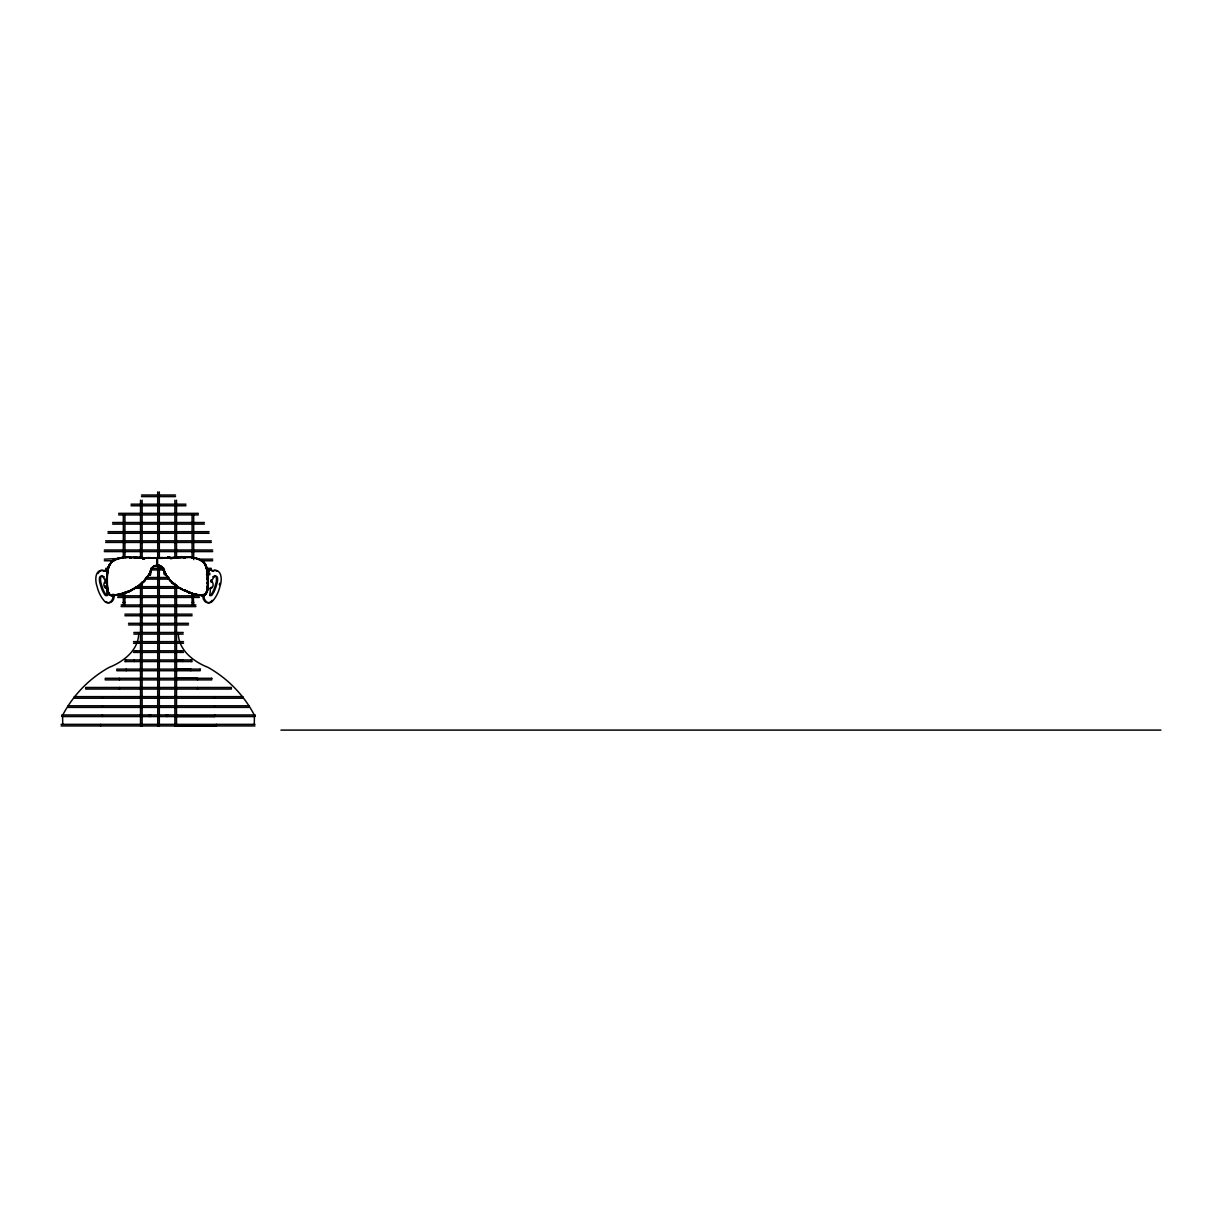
<?xml version="1.0" encoding="UTF-8"?>
<svg xmlns="http://www.w3.org/2000/svg" width="1222" height="1222" viewBox="0 0 1222 1222"><rect width="100%" height="100%" fill="white"/><g stroke="black" fill="none" stroke-linecap="round" stroke-linejoin="round"><path stroke-width="1.5" d="M68.295 707.385L68.188 705.797L248.86 705.797L248.83 707.385L68.188 707.385M102.358 707.385L102.358 705.797M161.671 567.298L161.961 567.573A5.331 5.331 0 0 1 162.908 568.841L163.213 569.559A30.947 30.779 77.9 0 0 164.145 571.82C164.924 575.058 164.038 569.391 163.794 572.095A6.858 2.673 81.6 0 0 164.374 574.814M207.526 580.771A60.963 44.038 90 0 1 207.48 583.413A61.131 44.16 90 0 0 207.587 580.771L207.587 580.74A60.52 43.702 90 0 0 207.541 578.128L207.541 578.021A59.45 42.938 90 0 0 207.419 575.501L207.511 575.302A62.093 44.939 -90 0 0 207.526 573.973L207.297 571.652A18.956 13.885 -89.8 0 0 207.205 570.185A18.361 13.259 90 0 0 206.594 567.848M208.122 580.74L208.122 580.771A61.329 44.282 90 0 1 208.137 583.429A61.161 44.175 90 0 0 208.122 580.771L208.183 580.74A60.718 43.839 90 0 0 208.137 578.128L208.137 578.006A59.466 42.953 90 0 0 207.954 575.486L208.015 575.302A58.595 42.312 90 0 0 207.816 572.828L207.801 572.599A19.033 13.748 90 0 0 207.45 570.17A18.299 13.213 90 0 0 206.885 567.879M106.024 570.445L107.536 571.422L107.826 570.185A18.223 13.152 -90 0 1 108.437 567.909M208.947 570.613L208.916 570.384M105.902 571.01L107.505 571.422L107.582 570.185A19.491 14.068 -90 0 0 107.062 572.858A58.305 42.098 -90 0 0 106.971 575.318M106.192 570.384L106.192 571.239M113.951 560.47L112.989 560.547L116.411 558.897M208.855 571.285L207.282 571.422L206.992 570.185A18.254 13.198 -90 0 0 206.503 567.955L206.381 567.512A17.322 12.51 90 0 0 205.815 565.694L205.418 564.854A14.817 11.93 -81.4 0 0 204.716 563.678L204.609 563.098M106.833 578.143L106.971 578.006A59.71 43.121 -90 0 1 107.093 575.47L107.093 575.287A58.656 42.358 -90 0 1 107.292 572.828A19.72 14.252 -90 0 1 107.658 570.155A18.361 13.259 -90 0 1 108.223 567.848M111.614 595.588A4.72 3.635 -80.7 0 1 110.484 595.42A4.888 3.742 -82.7 0 1 109.262 594.32L108.895 593.8A7.393 5.331 -90 0 1 108.453 593.098A8.676 6.263 -90 0 1 107.872 591.585L107.383 588.729A59.741 43.152 -90 0 1 107.185 586.132L107.062 583.444A61.619 44.603 -90 0 1 107.047 582.1L107.017 580.74A60.275 43.534 -90 0 1 107.047 578.143L107.185 578.021A59.557 43.014 -90 0 1 107.292 575.486M107.169 572.874A19.369 13.992 -90 0 1 107.521 570.262A18.009 13.014 -90 0 1 108.086 567.986L108.361 567.405A17.322 12.51 -90 0 1 109.002 565.694L109.629 564.656A15.092 12.144 81.4 0 1 110.286 563.434L112.088 561.738A13.656 11.472 71.7 0 1 113.31 560.745L119.771 558.149M207.343 591.234A9.532 6.889 90 0 0 207.801 588.882A60.184 43.457 90 0 0 208.015 586.178L207.847 586.071A60.703 43.839 90 0 0 207.969 583.444A61.39 44.328 90 0 0 207.893 580.786A61.146 44.16 90 0 1 207.801 583.429L207.633 586.163A59.741 43.152 90 0 1 207.435 588.698L206.289 592.899M205.724 594.06A7.744 5.591 90 0 0 206.197 593.327L206.518 592.838A8.417 6.079 90 0 0 207.19 591.479L207.205 591.127A9.226 6.66 90 0 0 207.633 588.836A60.245 43.503 90 0 0 207.725 586.178L207.633 586.056A60.917 43.992 90 0 0 207.801 580.771M207.205 588.729A59.985 43.32 90 0 0 207.419 586.163A59.802 43.198 90 0 1 207.144 588.698L207.297 588.867A9.073 6.553 90 0 1 206.992 591.066L206.961 591.585A8.417 6.079 90 0 1 206.335 592.914M207.022 591.173A9.333 6.736 90 0 0 207.465 588.851L207.648 588.714A60 43.335 90 0 0 207.939 586.163M207.74 588.729L207.801 588.882A9.348 6.752 90 0 1 207.297 591.173M138.728 634.081C138.01 650.684 123.208 661.835 108.987 667.456A116.686 116.686 0 0 0 62.75 715.038M207.435 588.729L207.358 586.056A60.52 43.702 90 0 0 207.541 583.291M107.521 571.652L107.383 572.858A58.152 41.991 -90 0 0 107.185 575.333A58.412 42.174 -90 0 1 107.337 572.858L107.353 572.614A18.849 13.61 -90 0 1 107.704 570.231A18.116 13.091 -90 0 1 108.254 567.955L109.094 565.664M121.65 558.026L116.564 559.325M196.849 558.805L194.909 558.072L196.803 558.591M206.732 567.986L205.189 564.656A14.863 11.96 -81.4 0 0 204.532 563.602L204.7 563.373A15.092 12.22 -80.4 0 1 205.265 564.472L205.983 565.893A16.94 12.235 90 0 1 206.61 567.558M203.631 562.517L203.967 562.273A10.937 9.104 -74.6 0 0 203.387 561.646L199.843 559.661L201.951 560.761M108.773 565.572L108.712 565.725A17.261 12.464 -90 0 0 108.071 567.436L107.933 567.879A18.299 13.213 -90 0 0 107.368 570.17L107.231 570.17M107.2 575.318A62.093 44.939 90 0 1 107.292 573.973L107.383 572.858A19.216 13.885 -90 0 1 107.735 570.292A17.872 12.907 -90 0 1 108.284 568.047L108.575 567.466A17.047 12.312 -90 0 1 109.277 565.832A17.169 12.403 -90 0 0 108.575 567.466L108.575 568.031A17.933 12.953 -90 0 0 108.025 570.277A19.277 13.931 -90 0 0 107.658 572.889A58.213 42.037 -90 0 0 107.475 575.333M206.762 591.158A9.333 6.736 90 0 0 207.19 588.851A9.134 6.599 90 0 1 206.701 591.097L206.655 591.463A8.401 6.064 90 0 1 206.06 592.899L205.922 593.159M200.714 560.088L199.843 559.661M203.799 563.052L203.417 562.594A10.54 8.783 -74.6 0 0 202.852 561.998A13.503 11.38 -69.5 0 0 201.523 560.867L199.828 559.951L200.607 559.691M207.312 572.843A58.503 42.251 90 0 1 207.511 575.302A58.152 41.991 90 0 0 207.45 572.889L207.297 572.599A18.941 13.686 90 0 0 206.946 570.2L206.793 570.277A17.933 12.953 90 0 0 206.243 568.016L206.106 567.588A16.848 12.159 90 0 0 205.495 565.939L205.143 565.022M157.409 565.206A7.088 7.088 0 0 0 155.133 565.526L154.278 565.862A6.645 6.629 -20.1 0 0 153.101 566.55L152.399 567.176A5.896 5.896 0 0 0 151.375 568.551L151.131 569.376A30.458 30.336 -79.5 0 1 150.153 571.591L149.985 572.186M152.628 567.375A5.621 5.621 0 0 0 151.65 568.688L151.238 569.421A30.703 30.565 -78.7 0 1 150.413 571.697L149.894 572.812A28.809 28.625 -76.8 0 1 149.023 574.447M151.452 569.055L151.299 569.437A30.565 30.458 -79.5 0 1 150.321 571.652M109.262 565.633L109.033 565.969A16.772 12.113 -90 0 0 108.422 567.619M151.727 568.734L151.421 569.498A30.733 30.626 -79.5 0 1 150.52 571.743L150.077 572.247A31.451 31.192 -75.4 0 1 148.962 574.401M108.132 567.512A17.062 12.327 -90 0 1 108.758 565.832L109.109 564.9M108.911 565.74L109.4 564.854A14.817 11.93 81.4 0 1 110.102 563.678M109.598 564.946L109.323 565.939A16.848 12.159 -90 0 0 108.712 567.588M109.415 565.16L109.781 564.595A14.908 12.006 81.4 0 1 110.469 563.541L110.759 563.25M109.72 565.129L109.888 564.778A14.786 11.899 81.4 0 1 110.545 563.617L111.187 562.441M146.258 579.091L149.115 574.477A31.604 31.344 -75.4 0 0 150.199 572.278L150.596 571.789A30.84 30.718 -79.5 0 0 151.513 569.544M206.136 593.159L206.319 592.746A8.142 5.881 90 0 0 206.9 591.372A9.593 6.935 90 0 0 207.511 588.882M148.336 575.486L148.763 574.309M148.916 574.645L147.495 577.151M213.957 577.028L212.689 579.06A11.41 8.08 -90 0 0 211.681 581.336A3.788 2.673 -90 0 1 213.025 585.659A3.788 2.673 -90 0 1 210.321 588.454A18.208 12.877 90 0 1 209.848 594.243A1.833 1.298 -90 0 0 212.017 595.022A26.67 18.865 -90 0 0 216.08 586.575L217.104 582.986A10.356 7.332 -90 0 0 217.577 578.724L217.47 577.624A2.475 1.757 -90 0 0 215.255 576.219L212.842 577.028L214.125 576.219M148.152 575.348L147.663 576.524M147.831 575.868L145.021 579.976A33.972 32.322 -62.4 0 1 142.989 582.252M148.168 576.066L147.327 577.028M110.301 563.586L109.629 564.656A14.863 11.96 81.4 0 1 110.286 563.602L110.866 562.273A10.937 9.089 75.1 0 1 111.446 561.662L111.569 561.524A14.038 11.777 71.7 0 1 112.836 560.516L113.004 560.394M204.716 563.25L203.769 562.594A10.738 8.936 -75.1 0 0 203.112 561.83L203.005 561.54A13.961 11.777 -69.5 0 0 201.722 560.47L201.309 560.073M110.545 563.709L110.438 563.373M147.144 576.891L144.944 579.9A32.75 31.283 -63.1 0 1 143.768 581.244L142.867 582.329A29.878 28.06 -60.3 0 1 141.691 583.413L139.002 585.46A35.117 31.604 -54.8 0 1 137.399 586.407L136.925 586.881M206.747 591.524A8.523 6.156 90 0 1 206.151 592.976A7.989 5.774 -89.9 0 1 205.678 593.846L205.831 594.243A4.873 3.681 85.5 0 1 204.654 595.251L204.777 594.824A4.751 3.62 84.1 0 0 205.403 594.259L205.922 593.8M140.087 584.666A34.705 32.123 -58.2 0 0 141.553 583.474A34.934 32.154 -57.5 0 1 140.041 584.666A34.705 32.123 -58.2 0 0 141.385 583.383A29.756 27.938 -60.3 0 0 142.684 582.237A29.878 28.06 -60.3 0 1 141.462 583.261L141.401 583.413A34.995 32.383 -58.2 0 1 140.056 584.773L139.094 585.475A35.331 31.589 -54.2 0 1 137.49 586.468L140.041 584.605A34.873 32.276 -58.2 0 0 141.446 583.49L141.737 583.459A29.924 28.243 -61.1 0 0 142.852 582.451L145.281 579.793M146.365 578.586L145.189 580.099M202.883 595.19A4.262 3.284 81.1 0 0 203.906 595.022L204.043 594.961A4.613 3.483 85.5 0 0 205.25 594.06L205.433 593.739A7.301 5.285 90 0 0 205.892 593.037M200.103 559.966L200.927 560.15M110.82 562.655L111.324 562.364A10.754 8.951 75.1 0 1 111.905 561.769L113.417 560.47M143.417 581.84L143.829 581.382A33.849 32.322 -63.1 0 0 145.067 579.961M208.046 571.499L207.969 570.078A9.196 6.507 90 0 1 208.794 569.926M142.867 582.329L141.66 583.429M201.523 560.348L201.798 560.913A13.579 11.441 -69.5 0 1 203.035 561.876L203.051 561.952M143.463 581.947L144.043 581.428A32.826 31.36 -63.1 0 0 145.219 580.068A34.048 32.643 -63.9 0 1 143.952 581.535L142.714 582.375L143.6 581.183A33.758 32.23 -63.1 0 0 144.899 579.854M107.567 571.422C103.305 571.422 108.636 569.559 107.612 570.277M208.259 570.185L208.397 571.499M207.404 575.318A58.396 42.174 90 0 0 207.221 572.858L207.205 572.629A18.651 13.473 90 0 0 206.793 570.277C209.099 568.535 209.741 572.553 207.389 571.499M111.676 562.028L111.874 561.723A13.763 11.594 70.6 0 1 113.066 560.699M110.881 562.426A10.815 8.997 75.1 0 1 111.462 561.815L111.813 561.54A13.961 11.731 71.7 0 1 113.111 560.501M112.042 561.769L111.737 561.631A10.891 9.058 75.1 0 0 111.156 562.257M111.981 561.662L111.782 561.753A13.763 11.563 71.7 0 1 112.882 560.791L113.432 560.256M143.096 582.375L143.02 582.619A30.107 28.274 -60.3 0 1 141.828 583.597L141.615 583.658A34.873 32.276 -58.2 0 1 140.225 584.819A35.178 32.551 -58.2 0 0 141.66 583.734A34.995 32.383 -58.2 0 1 140.286 584.926M152.826 566.932L153.208 566.702A6.446 6.431 -20.1 0 1 154.354 566.015L155.225 565.817M133.809 588.958L135.932 587.4M139.659 585.292L139.125 585.628A35.239 31.711 -54.8 0 1 137.674 586.652L137.2 587.125M139.415 585.155L140.301 584.956A35.163 32.551 -58.2 0 0 141.813 583.826M113.631 560.516L113.02 560.913A13.579 11.395 71.7 0 0 111.828 561.937L111.767 561.952M132.602 589.371L134.909 588.21M136.986 586.743L137.399 586.667M136.299 586.988L136.131 587.797M135.856 587.538L137.017 586.881L135.963 587.706M112.577 594.32A5.85 4.14 90 0 1 112.531 599.07A7.836 5.53 90 0 1 105.092 601.82A31.772 22.47 -90 0 1 97.012 586.285A15.458 10.937 90 0 1 95.942 576.845A7.821 5.53 90 0 1 103.717 571.01L105.382 570.155A9.196 6.507 -90 0 1 107.948 570.048A18.116 13.075 -90 0 1 108.529 567.955M98.035 573.546A7.821 5.53 -90 0 1 104.832 571.01L105.672 570.506M113.203 560.547L116.38 559.141M134.237 588.485L135.398 587.721M135.443 588.21L134.512 588.744M134.695 587.95L133.626 588.561M114.303 560.119L114.96 559.783M133.794 588.637L132.709 589.539M204.654 594.931L204.166 595.19A4.476 3.452 81.3 0 1 203.478 595.374L201.019 595.236A37.638 18.009 28.7 0 1 200.209 595.129M207.373 570.796L209.054 570.048A9.196 6.507 90 0 1 211.62 570.155L213.3 571.01A7.821 5.53 -90 0 1 221.06 576.845A15.458 10.937 -90 0 1 220.006 586.285A31.772 22.47 90 0 1 211.925 601.82A7.836 5.53 -90 0 1 204.486 599.07A5.85 4.14 -90 0 1 204.441 594.32M131.09 590.195L129.486 590.974A46.711 33.697 -42.8 0 0 131.121 590.211L130.953 590.211A46.864 33.819 -42.8 0 1 129.318 590.898L129.303 590.852M133.015 588.882L131.457 589.691M133.412 589.218L131.793 590.195M132.709 589.218L131.06 590.379A47.139 34.017 -42.8 0 1 129.364 591.143A46.069 32.246 -41.7 0 1 127.302 592.074L126.645 592.303M203.051 595.389A4.491 3.467 80.7 0 0 204.12 595.221L204.166 595.19A4.72 3.59 85 0 0 205.327 594.152M131.732 589.951L131.136 590.348A46.818 33.773 -42.8 0 1 129.608 591.143L129.41 591.158M204.013 595.145L204.486 594.854A4.43 3.376 84.1 0 0 205.556 593.907M154.827 566.03L154.919 566.244A6.461 6.461 0 0 1 157.409 565.817L156.63 557.889M205.556 594.121A4.659 3.574 83.3 0 1 204.425 595.099L203.906 595.313A4.552 3.513 81.1 0 1 202.821 595.496M204.517 595.175L204.028 595.465A4.72 3.635 81.1 0 1 202.898 595.649A34.476 16.65 29 0 1 201.981 595.649A34.659 16.741 29 0 0 203.051 595.862M127.806 591.677L127.256 591.891A46.268 32.398 -41.7 0 0 129.318 591.066A46.467 32.536 -41.7 0 1 127.103 592.135L127.394 592.013M114.715 559.966L116.564 559.172M126.095 592.517L127.012 591.677M126.706 592.105L126.294 592.578A44.175 29.206 -39.6 0 1 124.659 593.312M125.988 592.227A44.007 29.099 -39.6 0 1 124.354 592.807A44.221 29.236 -39.6 0 0 125.973 592.365L126.721 591.937M124.537 592.945L126.156 592.319A43.778 28.931 -39.6 0 1 124.568 592.869L121.452 594.014A38.875 23.89 -36.9 0 1 119.955 594.427L119.145 594.579M207.419 572.66A18.59 13.427 90 0 0 207.083 570.292L207.389 570.216A18.131 13.091 90 0 0 206.824 567.94L206.747 567.436A17.261 12.464 90 0 0 206.106 565.725A17.062 12.327 90 0 1 206.686 567.512M123.804 592.976L124.568 592.731M123.819 593.098L124.659 592.899M123.911 593.281L124.69 593.021A43.87 28.992 -39.6 0 0 126.278 592.471M206.946 570.2L206.854 570.231A18.116 13.075 90 0 0 206.304 567.955M116.197 558.882L117.755 558.393M116.182 559.05L118.076 558.362M118.167 558.53L104.313 559.172M123.819 592.838L122.719 593.327M122.185 593.48L122.964 593.235M122.292 593.785L123.071 593.541M122.215 593.327L121.375 593.571M121.925 593.892L121.528 593.816M114.975 595.343A40.036 19.476 -29.2 0 0 116.09 595.19L116.579 595.022A37.806 18.62 -29.5 0 0 117.449 594.915L122.078 593.495M122.154 593.953L121.467 594.136A39.608 24.333 -36.9 0 1 119.878 594.595M117.847 558.515L119.909 558.087L117.877 558.637M119.038 594.289L119.848 594.075M119.053 594.396L119.924 594.259M115.708 595.068L116.258 595.114A39.7 19.323 -29.2 0 1 115.25 595.389L114.731 595.328M118.534 594.396L119.328 594.182M119.374 594.64L118.183 594.885M120.947 557.919L123.346 557.553M199.858 559.783L196.65 558.805M121.589 557.553L119.573 558.087L121.665 557.736M117.358 594.747L118.824 594.289M118.03 594.61L118.901 594.472M114.654 595.022L115.265 594.885A39.364 19.155 -29.2 0 0 116.334 594.778A37.974 18.697 -29.5 0 0 117.113 594.549L117.786 594.396M118.122 594.625L117.175 594.763A37.974 18.636 -29.4 0 1 116.533 594.854M118.122 594.747L117.541 594.732M115.021 595.129L116.258 594.915A38.233 18.819 -29.5 0 0 117.052 594.824L117.159 594.656M127.256 557.201C120.291 557.629 133.809 557.049 127.042 557.308M116.548 594.885L114.456 595.358A37.546 17.994 -28.7 0 1 113.096 595.557L113.142 595.496M201.706 595.038L201.676 595.038A37.225 17.795 28.6 0 1 200.362 594.9L199.828 594.915A39.7 19.308 29.2 0 1 198.758 594.717L198.193 594.686A39.807 16.023 25.1 0 1 197.429 594.61L197.735 594.778A38.233 18.758 29.4 0 0 198.483 594.87L199.919 595.114A40.005 19.399 29.1 0 1 198.758 594.915L198.117 594.87A37.729 18.574 29.5 0 1 197.384 594.793L195.917 594.472M116.365 594.64L116.09 594.686A39.7 19.308 -29.2 0 1 114.975 594.885L113.799 595.236A37.638 18.009 -28.7 0 0 114.608 595.129L115.342 595.068A39.486 19.216 -29.2 0 0 116.411 595.083M116.716 594.87L116.182 594.931A39.914 19.415 -29.2 0 1 114.899 595.038L114.807 595.114A36.95 17.704 -28.7 0 1 113.463 595.328L112.623 595.542M121.375 557.553L123.407 557.293M121.36 557.843L123.468 557.476M121.436 558.026L123.453 557.767M115.678 595.022L114.639 595.343M114.624 595.145L114.364 595.175A37.439 17.948 -28.7 0 1 113.02 595.251A34.659 16.421 -28.3 0 1 112.088 595.435L111.339 595.374A4.476 3.452 -81.3 0 1 110.728 595.221L110.041 594.824A4.751 3.62 -84.1 0 1 109.415 594.259L109.079 593.693A7.24 5.239 -90 0 1 108.636 593.006L107.628 591.127A9.226 6.66 -90 0 1 107.185 588.836L107.169 588.714A59.893 43.259 -90 0 1 106.971 586.148M123.223 557.293L133.305 557.4M109.262 594.121A4.659 3.574 -83.3 0 0 110.392 595.099L110.942 595.19A4.43 3.422 -80.7 0 0 112.012 595.358L113.799 595.236M113.402 595.083L113.432 595.083A36.904 17.688 -28.7 0 0 114.7 595.007M113.386 595.557L113.432 595.542A37.24 17.841 -28.7 0 0 114.7 595.481M112.623 595.068L113.111 595.038A34.384 16.283 -28.3 0 1 112.103 594.977M156.523 565.542L158.295 565.542M112.76 595.328L112.76 595.328A34.949 16.558 -28.3 0 1 111.782 595.389M125.163 557.583L127.21 557.492M179.542 557.476L181.146 557.461M181.757 557.4L185.79 557.308M180.978 557.186L181.834 557.156M180.963 557.476L181.879 557.324M180.23 557.369L181.849 557.614M180.367 557.201L173.555 557.415M181.039 557.431L178.794 557.247L180.382 557.66M183.606 557.247L187.806 557.186M178.763 557.553L179.649 557.522M183.667 557.553L187.73 557.492M178.03 557.446L178.931 557.415M178.916 557.721L176.548 557.492M177.327 557.767L178.168 557.736M178.091 557.522L174.303 557.675M175.067 557.369L175.907 557.339M173.677 557.644L175.311 557.599M173.539 557.583L174.425 557.553M172.791 557.599L174.425 557.675M173.6 557.644L171.279 557.461M172.027 557.736L172.898 557.721M172.882 557.889L171.004 557.721M173.157 557.66L171.263 557.767M171.355 557.935L167.445 557.553M168.789 557.767L169.064 557.69M169.048 557.98L165.902 557.583M166.681 557.874L168.269 558.011M166.681 558.042L167.506 558.026M165.138 557.599L167.475 557.797M166.696 557.812L163.595 557.629M165.153 557.843L162.816 557.644L165.948 558.057M164.39 558.087L165.169 558.072M164.374 557.858L162.816 557.95A80.744 5.667 -0.9 0 1 159.914 557.889L157.409 557.736M163.611 557.874L162.74 557.828A80.545 5.377 -0.9 0 1 159.929 557.843M162.74 557.889L158.952 557.706M159.731 558.164L148.106 557.568M158.967 558.179L154.904 557.69A80.851 5.392 0.9 0 1 152.108 557.736L151.192 557.812M158.952 557.95L155.866 557.95M105.993 570.185L107.062 570.185M105.993 571.422L107.062 571.422M207.847 571.422L208.84 571.422M141.477 495.017L175.54 495.017M141.477 496.606L175.54 496.606M131.044 504.182L185.958 504.182M131.044 505.771L185.958 505.771M118.641 513.347L198.361 513.347M118.641 514.936L198.361 514.936M112.607 522.512L192.098 522.512M193.687 522.512L204.41 522.512M112.607 524.101L192.098 524.101M193.687 524.101L204.41 524.101M107.994 531.677L192.098 531.677M193.687 531.677L209.023 531.677M107.994 533.266L192.098 533.266M193.687 533.266L209.023 533.266M105.688 540.842L192.098 540.842M193.687 540.842L211.33 540.842M105.688 542.431L192.098 542.431M193.687 542.431L211.33 542.431M104.313 550.007L192.098 550.007M193.687 550.007L212.704 550.007M104.313 551.596L192.098 551.596M193.687 551.596L212.704 551.596M199.278 559.172L212.704 559.172M104.313 560.761L114.379 560.761M200.958 560.761L212.704 560.761M157.714 567.1L159.303 567.1M105.688 568.337L108.284 568.337M150.703 568.337L163.977 568.337M206.793 568.337L211.33 568.337M105.688 569.926L108.223 569.926M150.703 569.926L164.558 569.926M206.869 569.926L211.33 569.926M163.473 570.506L164.328 570.506M150.489 570.506L151.268 570.827M150.337 570.827L151.36 570.506M103.717 571.01L104.832 571.01M163.947 570.827L164.191 570.827M210.505 570.155L213.3 571.01M206.549 573.103L209.756 573.103L209.756 574.691L206.487 574.691M108.284 594.243L107.169 594.243A1.833 1.298 90 0 1 105 595.022A26.67 18.865 90 0 1 100.937 586.575L99.899 582.986A10.356 7.332 90 0 1 99.425 578.724L99.547 577.624A2.475 1.757 90 0 1 101.762 576.219L104.176 577.028L102.877 576.219M145.8 577.502L169.003 577.502M206.793 577.502L208.351 577.502L208.351 579.091L206.793 579.091M144.731 579.091L169.003 579.091L172.027 582.314A29.97 28.274 61.1 0 0 173.203 583.459A34.995 32.215 57.5 0 0 174.624 584.773L175.815 585.46A35.423 31.665 54.2 0 0 177.419 586.453L177.19 586.575A35.362 31.619 54.2 0 1 175.632 585.521L174.517 584.956M211.681 581.336L210.551 581.336A3.788 2.673 -90 0 1 211.467 582.42M135.779 586.667L175.449 586.667M176.503 586.667L180.474 588.653M134.359 588.256L180.749 588.256M209.191 588.454L210.321 588.454M117.679 595.832L192.098 595.832M193.687 595.832L199.339 595.832M117.679 597.421L192.098 597.421M193.687 597.421L199.339 597.421M123.33 602.431L124.919 602.431M192.098 602.431L193.687 602.431M123.33 602.522L124.919 602.522M121.1 604.997L195.917 604.997M157.714 605.501L159.303 605.501M121.1 606.586L195.917 606.586M124.919 614.162L192.098 614.162M124.919 615.751L192.098 615.751M140.515 617.141L142.103 617.141M174.899 617.141L176.503 617.141M128.524 623.327L188.494 623.327M128.524 624.916L188.494 624.916M157.714 628.826L159.303 628.826M133.824 632.477L183.193 632.477M133.824 634.081L183.193 634.081M133.488 641.642L183.529 641.642M133.488 643.246L183.529 643.246M133.488 650.807L183.529 650.807M133.488 652.395L183.529 652.395M176.503 659.911L182.857 659.911L182.857 661.56M124.797 659.972L192.205 659.972M124.797 661.56L192.205 661.56M176.503 669.076L190.815 669.076L190.815 670.725M176.503 678.241L197.567 678.241L197.567 679.89M62.017 714.962L254.986 714.962M140.515 715.664L142.103 715.664M174.899 715.664L176.503 715.664M157.714 715.756L159.303 715.756M176.503 716.489L214.66 716.489M62.017 716.55L254.986 716.55M61.1 724.356L254.986 724.356M61.1 725.944L254.986 725.944M280.953 730.099L1160.9 730.099M208.84 570.185L207.083 570.338A17.872 12.907 90 0 0 206.533 568.047L206.258 567.466A17.047 12.312 90 0 0 205.54 565.832M186.554 557.263L189.578 557.369M185.683 557.263L187.776 557.308M148.122 557.812L150.428 558.087M129.242 557.018L131.029 557.079M129.226 557.476L131.014 557.538M155.866 557.706L156.645 557.721M155.851 558.179L154.889 558.164A80.759 5.377 0.9 0 1 152.108 558.042M152.002 557.95L149.664 557.843M150.413 557.919L151.222 557.935M149.68 558.072L146.548 557.538M147.343 557.797L148.916 557.889M148.137 558.042L143.448 557.767M146.533 557.828L147.373 557.858M145.754 557.812L146.533 557.782M141.981 557.675L143.829 557.721M142.684 557.736L143.554 557.767M187.73 557.018L189.67 557.11M141.676 557.66L142.775 557.446M141.187 557.4L142.791 557.736M139.522 557.599L141.141 557.644M141.217 557.644L142.76 557.919M141.172 557.874L142.012 557.889M140.423 557.385L141.263 557.415M140.393 557.553L141.278 557.583M138.957 557.583L140.515 557.675M139.644 557.828L140.499 557.858M138.911 557.339L139.751 557.369M138.88 557.629L139.766 557.66M138.132 557.492L139.736 557.828M139.018 557.644L136.665 557.278M136.727 557.522L138.269 557.614L135.214 557.232M138.239 557.782L133.778 557.431M205.403 565.16L205.036 564.595A14.786 11.991 -80.4 0 0 204.334 563.556L203.814 562.93M135.902 557.721L136.757 557.736M134.512 557.446L136.054 557.431M134.451 557.201L136.054 557.553M134.435 557.66L135.291 557.69M133.717 557.171L134.573 557.201M133.672 557.354L134.588 557.369M132.984 557.156L134.588 557.492M132.954 557.324L133.87 557.476M132.969 557.614L133.824 557.644M187.562 557.201L189.486 557.11M187.562 557.324L189.7 557.4M202.806 595.374L201.019 595.236M199.828 559.951L198.285 559.34M202.272 595.236L201.416 595.083A36.904 17.643 28.6 0 1 200.087 594.946L199.553 594.885A39.364 19.155 29.2 0 1 198.483 594.778M202.272 595.358L201.248 595.313A37.027 17.704 28.6 0 1 200.011 595.251A37.24 17.795 28.6 0 0 201.386 595.542L202.195 595.542M201.798 595.313L201.676 595.496A37.546 17.948 28.6 0 1 200.362 595.358M201.538 595.297L199.476 595.068A39.41 19.17 29.2 0 1 198.407 594.961L198.285 594.885M189.716 557.11L193.443 557.553M198.422 594.9L200.439 595.175M200.194 595.145L199.537 595.343A39.7 19.247 29.1 0 1 198.422 595.145A38.264 18.788 29.4 0 1 197.643 594.931L195.902 594.595M191.472 557.553L195.26 558.087L193.137 557.843M198.865 594.977L199.828 595.114M193.458 557.843L191.35 557.476L193.381 558.026M197.277 594.732L197.353 594.87A37.989 18.651 29.4 0 0 198.147 595.114L198.712 595.145A40.036 19.476 29.2 0 0 199.843 595.343M196.757 594.61L197.643 594.763A37.974 18.636 29.4 0 0 198.285 594.854A37.974 18.697 29.5 0 1 197.72 594.549L195.398 594.488M193.168 558.026L194.894 558.194M195.489 594.182L196.284 594.396M196.268 594.503L195.413 594.366A39.776 24.44 36.9 0 1 193.687 593.953L193.107 593.923M199.11 595.068L198.819 595.007A39.914 19.415 29.2 0 0 199.919 595.038M195.734 594.136L195.215 594.014A39.501 24.272 36.9 0 1 193.672 593.693A39.684 24.287 36.7 0 0 195.245 594.106M194.985 594.075L195.764 594.396M193.687 604.997L193.213 593.632A39.257 24.119 36.9 0 0 194.985 594.136L195.688 594.579M195.444 594.64L194.924 594.534A39.608 24.333 36.9 0 1 193.366 594.197M195.046 558.149L198.606 559.172M195.016 557.919L196.941 558.347M191.9 593.418L187.699 592.12M192.893 593.892L195.046 594.304A39.41 24.119 36.7 0 1 193.32 593.923L192.679 593.953M193.473 593.724L191.854 593.235M193.275 593.816L191.762 593.418M192.297 593.846L190.158 593.159A43.961 29.068 39.6 0 1 188.509 592.594M192.068 593.434L190.831 593.082M191.991 593.617L190.785 592.899M196.757 558.362L198.621 558.882M188.539 592.181A43.87 28.732 39.3 0 0 190.158 592.762L191.014 592.976L190.158 592.899M159.685 565.526L160.556 565.862A6.645 6.629 0 0 1 161.716 566.55L162.343 567.252A5.698 5.682 0 0 1 163.259 568.658L163.794 569.345A30.458 30.29 77.9 0 0 164.71 571.575L164.939 572.14A31.329 30.993 73.8 0 0 166.085 574.279M160.372 566.244L159.639 565.694A6.874 6.874 0 0 0 157.409 565.435M108.315 567.955A18.254 13.198 90 0 0 107.75 570.231L107.964 570.231A19.46 14.053 -90 0 0 107.597 572.858M188.096 591.937L188.845 592.227L187.989 592.12M187.959 592.227L188.723 592.517A44.099 29.145 39.6 0 0 190.311 593.067A44.328 29.297 39.6 0 1 188.814 592.487M187.027 591.524A47.704 32.215 40.5 0 1 185.393 590.806A46.68 32.047 41 0 0 187.653 591.738L187.455 591.906A46.482 31.909 41 0 1 185.286 590.883A46.91 33.498 42.4 0 1 183.636 590.15L182.552 589.676M198.407 558.897L201.615 560.547A13.778 11.609 -69.5 0 1 202.821 561.601L202.776 561.769M198.285 559.05L200.225 559.798M187.623 591.754L187.531 591.937M110.774 594.961L110.912 595.022A4.262 3.284 -80.7 0 0 111.935 595.175M110.728 595.221L110.331 594.854A4.43 3.406 -82.7 0 1 109.232 593.938L109.14 593.877A7.989 5.774 89.9 0 1 108.697 593.144L108.498 592.746A8.142 5.881 -90 0 1 107.918 591.372M110.759 595.251L110.194 594.992A4.583 3.529 -82.7 0 1 109.064 594.045M110.637 595.404L110.179 595.282A4.873 3.742 -82.7 0 1 108.972 594.274L108.834 593.892A7.5 5.423 -90 0 1 108.361 593.174M183.667 590.165L185.377 590.959A47.246 33.742 42.4 0 1 183.789 590.195L183.193 589.783M178.779 587.568L181.009 588.958M183.086 589.951L183.682 590.348A46.986 33.895 42.8 0 0 185.332 591.143L185.515 590.852A47.047 33.605 42.4 0 1 183.942 589.921L183.56 590.18M183.758 590.379L180.306 588.744M180.459 588.53L181.024 588.637M182.903 589.783L182.002 589.401M175.693 585.43A35.239 31.512 54.2 0 0 177.236 586.484L173.005 583.551A29.878 28.198 61.1 0 1 171.89 582.482A29.97 28.289 61.1 0 0 172.959 583.612A30.107 28.412 61.1 0 1 171.752 582.665M181.742 588.851L179.726 587.721M181.467 589.111L182.261 589.264M182.215 589.371L180.917 588.805M171.355 581.855L171.951 582.329A29.878 28.198 61.1 0 0 173.264 583.383L173.417 583.413A34.995 32.215 57.5 0 0 174.853 584.635M180.046 588.179L177.908 586.881M178.962 587.538L177.709 586.911M201.386 560.256L201.997 560.654A13.885 11.701 -69.5 0 1 203.249 561.646L203.295 561.906M175.51 584.941L174.929 584.498A34.873 32.108 57.5 0 1 173.478 583.352M175.831 585.262A35.087 31.375 54.2 0 0 177.358 586.316A35.301 31.558 54.2 0 1 175.937 585.277L174.777 584.605A34.873 32.108 57.5 0 1 173.234 583.49L171.798 582.298M162.19 567.359L161.533 566.794A6.309 6.309 0 0 0 160.418 566.122A6.324 6.324 20.1 0 1 161.533 566.794M161.411 566.947L162.098 567.451A5.438 5.438 0 0 1 163 568.78L163.397 569.498A30.825 30.672 77.9 0 0 164.313 571.743L164.741 572.247M207.266 571.422L207.251 570.185A18.849 13.61 90 0 1 207.465 572.614L207.664 572.874A58.412 42.19 90 0 1 207.939 575.318M173.157 583.429L173.264 583.52A35.178 32.383 57.5 0 0 174.731 584.788M169.553 579.335L169.95 579.808A32.551 31.085 63.1 0 0 171.049 581.168L171.951 582.237M171.584 581.718L171.217 581.183A33.758 32.23 63.1 0 1 169.919 579.854M171.355 581.947L170.912 581.412A33.819 32.307 63.1 0 1 169.69 579.992L165.703 574.477A31.772 31.436 73.8 0 1 164.588 572.308L164.481 571.804M170.79 581.443L170.836 581.489A33.116 31.619 63.1 0 1 169.598 580.068L169.232 579.564M203.769 562.594L203.234 561.998A10.586 8.814 -74.6 0 1 203.707 562.624M203.494 562.364L203.677 562.242A10.891 9.073 -74.6 0 0 203.096 561.631L203.31 561.585A14.038 11.838 -69.5 0 0 202.012 560.486M169.232 579.625L167.338 577.09M168.453 578.586L168.239 577.975M168.773 578.388L167.674 576.891M168.285 578.739L167.17 577.227M167.857 577.532L166.146 575.669M204.303 563.586L205.189 564.656M167.582 576.967L167.002 575.868M167.154 576.524L166.666 575.348M103.06 577.028L104.328 579.06A11.41 8.08 90 0 1 105.336 581.336A3.788 2.673 90 0 0 103.992 585.659A3.788 2.673 90 0 0 106.696 588.454A18.208 12.877 -90 0 0 107.169 594.243M150.917 571.377L151.039 572.018A6.858 2.673 -81.6 0 1 150.917 572.828M165.917 574.645L165.795 574.447A31.65 31.298 73.8 0 1 164.619 572.278L164.924 572.812A28.809 28.625 76.8 0 0 165.795 574.447A31.604 31.344 75.4 0 1 164.619 572.278M166.268 574.89L165.887 574.386A31.451 31.115 73.8 0 1 164.878 572.171M107.689 588.821A9.134 6.599 -90 0 0 108.116 591.097L108.208 591.387A8.218 5.927 -90 0 0 108.789 592.792L108.819 593.235A7.485 5.407 -90 0 0 109.354 593.861A7.301 5.285 -90 0 1 108.926 593.037M108.223 592.914A8.417 6.079 -90 0 1 107.628 591.479A8.294 5.988 -90 0 0 108.3 592.838L108.33 593.281M205.708 564.9L205.525 564.533A14.939 12.021 -81.4 0 0 204.792 563.602M163.183 568.688L163.519 569.437A30.703 30.565 78.7 0 0 164.405 571.697A30.733 30.581 77.9 0 1 163.458 569.483A30.076 29.97 80 0 0 164.39 571.713M205.235 564.946L205.724 565.832A17.169 12.403 90 0 1 206.258 567.466M163.473 569.009L163.687 569.376A30.565 30.397 77.9 0 0 164.603 571.621L164.542 571.529M107.796 570.185L107.78 570.124A18.956 13.885 89.8 0 0 107.383 571.621M108.055 591.158L108.071 591.524A8.401 6.064 -90 0 0 108.758 592.899M107.765 591.265A9.593 6.935 -90 0 1 107.307 588.882L107.2 586.163A61.054 44.099 -90 0 1 106.925 580.847A60.55 43.732 -90 0 1 107.062 578.266M178.29 634.019C179.008 650.623 193.794 661.774 208.03 667.395A116.686 116.686 0 0 1 254.268 714.962M107.505 572.843A58.503 42.251 -90 0 0 107.307 575.302L107.46 575.516A59.267 42.801 -90 0 0 107.337 578.037L107.337 578.143A60.336 43.58 -90 0 0 107.307 580.74L107.307 580.771A61.131 44.16 -90 0 0 107.276 583.429A60.794 43.9 -90 0 0 107.399 586.071L107.475 586.148A59.802 43.198 -90 0 0 107.673 588.698L107.521 588.867A9.44 6.813 -90 0 0 107.964 591.204A9.333 6.736 -90 0 1 107.353 588.851A60.245 43.503 -90 0 1 107.093 586.178L106.971 586.071A60.825 43.916 -90 0 1 106.742 583.444A61.329 44.282 -90 0 1 106.635 580.771A60.825 43.916 -90 0 1 106.742 578.266M207.679 575.318A58.412 42.174 90 0 0 207.48 572.858A58.656 42.358 90 0 1 207.725 575.287L207.648 575.516A59.206 42.755 90 0 1 207.755 578.037A59.466 42.938 90 0 0 207.694 575.486A53.157 37.913 89.9 0 1 207.832 576.662A62.353 45.138 90 0 1 207.755 578.021M107.017 588.76A60.184 43.457 -90 0 1 106.818 586.178L106.864 586.071A60.703 43.839 -90 0 1 106.849 583.444A61.39 44.328 -90 0 1 106.925 580.786L106.803 580.74A60.535 43.717 -90 0 1 106.742 578.128L106.681 578.006A59.649 43.075 -90 0 1 106.803 575.47M207.358 575.516A59.267 42.801 90 0 1 207.48 578.037L207.771 578.143A60.52 43.717 90 0 1 207.847 580.74A60.382 43.702 90 0 0 207.877 578.128L207.847 578.006A59.359 42.862 90 0 0 207.862 575.501M254.711 714.962L254.711 716.55M254.436 714.962L254.283 724.295M216.355 724.295L216.355 725.944L176.503 725.883L176.503 584.895M214.66 696.571L214.66 698.22M214.66 705.736L214.66 707.385M214.66 714.901L214.66 716.55M208.626 573.103L208.626 574.691M207.236 577.502L207.236 579.091M197.567 687.467L197.567 689.055M193.687 514.936L193.687 559.6M192.098 514.936L192.098 557.874M192.098 592.869L192.098 604.997M191.212 659.972L191.212 661.56M180.871 650.807L180.871 652.395M180.046 641.642L180.046 643.246M176.503 500.21L176.503 558.118M174.899 500.21L174.899 558.118M174.899 583.337L174.899 725.944M167.903 714.962L167.903 716.55M166.314 714.962L166.314 716.55M159.303 491.901L159.303 558.423M159.303 564.87L159.303 725.944M157.714 491.901L157.714 558.423M157.714 564.87L157.714 725.944M150.703 714.962L150.703 716.55M149.115 714.962L149.115 716.55M142.103 500.21L142.103 558.118M142.103 581.901L142.103 725.944M140.515 500.21L140.515 558.118M140.515 583.337L140.515 725.944M136.971 641.642L136.971 643.246M136.131 650.807L136.131 652.395M134.16 659.972L134.16 661.56M126.202 669.137L126.202 670.725M125.805 659.972L125.805 661.56M124.919 514.936L124.919 557.874M124.919 591.891L124.919 604.997M123.33 514.936L123.33 557.874M123.33 592.869L123.33 604.997M119.451 678.302L119.451 679.89M119.451 687.467L119.451 689.055M102.358 696.632L102.358 698.22M102.358 714.962L102.358 716.55M100.662 724.356L100.662 725.944M62.566 714.962L62.734 724.356M62.307 714.962L62.307 716.55M219.7 583.276A15.458 10.937 90 0 1 219.349 584.803M212.154 600.308A31.772 22.47 90 0 1 210.795 601.82A7.836 5.53 -90 0 1 203.356 599.07A5.85 4.14 90 0 1 203.31 594.32M212.17 571.01A7.821 5.53 90 0 1 217.073 571.209M209.649 595.511A1.833 1.298 -90 0 0 210.887 595.022A26.67 18.865 -90 0 0 214.95 586.575L215.989 582.986A10.356 7.332 -90 0 0 216.462 578.724L216.34 577.624A2.475 1.757 -90 0 0 214.385 576.112M211.33 587.156A3.788 2.673 -90 0 1 210.887 587.736M210.841 580.542A11.41 8.08 -90 0 1 211.192 579.778M159.945 566.076A6.614 6.614 0 0 0 157.409 565.633A6.614 6.614 0 0 0 154.873 566.076M172.256 558.439A82.134 7.271 -0.8 0 1 170.057 558.485A82.47 7.301 -0.8 0 0 172.302 558.378M207.816 583.291A60.52 43.717 90 0 1 207.694 585.903A60.779 43.885 90 0 0 207.847 583.306M206.426 567.512A17.047 12.312 90 0 0 205.8 565.832L205.433 565.038L205.785 565.969A16.772 12.113 90 0 1 206.396 567.619M207.862 578.128A60.779 43.885 90 0 1 207.893 580.74M185.332 557.751A72.678 6.706 -0.6 0 1 183.3 557.828M201.752 560.699A13.763 11.594 -70.6 0 1 202.989 561.708M207.74 583.429A61.619 44.603 90 0 0 207.771 582.1L207.801 580.74A60.275 43.534 90 0 0 207.771 578.143M187.577 591.387A46.069 31.619 41 0 1 185.423 590.47M183.774 589.859A46.711 33.361 42.4 0 0 185.377 590.608A46.375 31.833 41 0 0 187.608 591.555A46.589 31.986 41 0 1 185.561 590.623A46.864 33.483 42.4 0 1 183.957 589.783M187.455 591.677A46.268 31.772 41 0 1 185.286 590.745A46.818 33.437 42.4 0 1 183.667 590.043M207.098 591.433A8.294 5.988 90 0 1 206.518 592.838M206.61 591.387A8.218 5.927 90 0 1 206.029 592.792M207.847 583.459A61.054 44.099 90 0 1 207.725 586.102M206.487 593.281A7.683 5.545 90 0 1 206.029 594.014M206.381 593.098A7.393 5.331 90 0 1 205.922 593.8M205.999 593.235A7.592 5.484 90 0 1 205.54 593.953M206.182 593.006A7.24 5.239 90 0 1 205.739 593.693M203.203 595.603A4.72 3.635 81.1 0 0 204.334 595.42A4.888 3.712 85 0 0 205.51 594.274M204.211 594.977A4.262 3.284 80.9 0 1 203.188 595.129M205.8 594.106A4.705 3.59 84.1 0 1 204.67 595.099M205.235 593.923A4.445 3.361 85.5 0 1 204.181 594.87M203.417 595.511A34.858 16.833 29 0 1 202.44 595.45M203.356 595.817A34.949 16.879 29 0 1 202.363 595.756M202.715 594.977A34.384 16.283 28.3 0 1 201.752 594.915M203.02 594.915A34.69 16.436 28.3 0 1 202.042 594.854M202.959 595.572A34.399 16.619 29 0 1 201.981 595.526M162.862 558.317A80.759 5.667 -0.9 0 1 159.929 558.362M162.679 557.553A80.331 5.331 -0.9 0 1 159.914 557.599M167.949 556.972A81.798 5.743 -0.9 0 0 169.69 556.927A82.47 5.789 -0.9 0 1 168.025 557.079M172.271 558.21A82.332 7.301 -0.8 0 1 170.072 558.255M169.69 556.758A81.889 5.759 -0.9 0 1 167.949 556.789M183.193 557.767A72.251 6.66 -0.6 0 0 185.209 557.69A72.251 6.66 -0.6 0 1 183.193 557.889M185.24 557.522A72.388 6.675 -0.6 0 1 183.224 557.599M182.109 557.11A72.969 5.774 -0.8 0 1 180.337 557.171M182.139 556.942A73.106 5.789 -0.8 0 1 180.352 557.003M182.093 556.636A72.938 5.774 -0.8 0 1 180.306 556.713M144.822 579.778A32.872 31.39 -63.1 0 1 143.6 581.107M190.25 592.578A43.778 28.671 39.3 0 1 188.631 591.998M190.449 592.502A44.007 28.824 39.3 0 1 188.83 591.922M190.479 592.655A44.221 28.961 39.3 0 1 188.845 592.074M190.143 593.021A44.175 28.946 39.3 0 1 188.524 592.426M171.08 581.275A33.238 31.741 63.1 0 1 169.843 579.931M171.217 581.092A32.841 31.36 63.1 0 1 169.995 579.778M207.48 578.143A60.336 43.58 90 0 1 207.526 580.74M208.015 580.771A61.054 44.084 90 0 1 207.862 586.025M173.066 583.612A30.092 28.412 61.1 0 1 171.905 582.573M173.325 583.276A29.74 28.075 61.1 0 1 172.195 582.237M170.805 581.55A34.109 32.566 63.1 0 1 169.522 580.16M187.776 591.311A46.268 31.772 41 0 1 185.607 590.379M194.833 594.304A37.897 23.279 36.9 0 1 193.351 593.938M207.16 570.155A19.094 13.793 90 0 1 207.511 572.583A18.742 13.534 90 0 0 207.297 570.262M204.593 563.724A14.633 11.869 -80.4 0 1 205.25 564.793M204.884 563.403A15.107 12.235 -80.4 0 1 205.571 564.503M121.467 593.938A39.318 24.165 -36.9 0 1 119.909 594.32M157.409 565.817A6.461 6.461 0 0 1 159.899 566.244L160.296 566.412A6.018 6.018 0 0 1 161.35 567.039M151.91 568.841A5.331 5.331 0 0 1 152.842 567.588M131.273 590.638A47.093 33.972 -42.8 0 1 129.654 591.387M131.105 590.562A47.246 34.079 -42.8 0 1 129.471 591.311M129.456 591.494A46.68 32.688 -41.7 0 1 127.225 592.426M129.639 591.57A46.482 32.551 -41.7 0 1 127.424 592.502M126.11 592.655A44.42 29.359 -39.6 0 1 124.461 593.25M121.222 594.136A39.837 24.486 -36.9 0 1 119.649 594.534M121.329 593.816A39.547 24.196 -36.7 0 1 119.603 594.243M117.144 595.007A38.264 18.834 -29.5 0 1 116.38 595.129M117.052 594.702A38.157 18.788 -29.5 0 1 116.289 594.839M114.425 594.961A37.225 17.841 -28.7 0 1 113.096 595.099M112.775 594.854A34.69 16.436 -28.3 0 1 111.798 594.915M111.538 595.297A4.43 3.422 -80.7 0 1 110.484 595.129A4.613 3.544 -82.7 0 1 109.522 594.121M111.63 595.129A4.262 3.284 -80.7 0 1 110.606 594.977A4.445 3.422 -82.7 0 1 109.537 593.984M111.92 595.649A4.72 3.635 -80.7 0 1 110.79 595.465M110.133 595.114A4.705 3.605 -82.7 0 1 108.987 594.136M108.193 593.021A8.615 6.217 -90 0 1 107.582 591.555L107.536 591.173A9.348 6.752 -90 0 1 107.093 588.851A9.532 6.889 -90 0 0 107.475 591.234M107.826 591.066A9.073 6.553 -90 0 1 107.399 588.821M107.612 588.729A59.985 43.32 -90 0 1 107.414 586.163M107.505 588.744A60.092 43.396 -90 0 1 107.307 586.163L107.399 586.071A60.611 43.778 -90 0 1 107.337 583.444A60.963 44.038 -90 0 1 107.307 580.771M106.803 586.086A60.993 44.053 -90 0 1 106.681 583.459A61.161 44.175 -90 0 1 106.696 580.771M107.062 583.444A60.55 43.732 -90 0 0 107.185 586.056A60.81 43.916 -90 0 1 107.017 578.266M107.017 583.429A61.146 44.16 -90 0 1 106.971 580.771M107.139 580.74A60.626 43.778 -90 0 1 107.185 578.128M106.849 578.021A59.359 42.862 -90 0 1 106.956 575.501L106.818 575.302A58.595 42.312 -90 0 1 107.001 572.828M109.369 564.686A14.939 12.021 81.4 0 1 110.026 563.602M109.934 564.808A14.618 11.762 81.4 0 1 110.576 563.754M112.119 561.906A13.503 11.334 71.7 0 1 113.31 560.913M131.426 557.767A73.091 6.752 0.6 0 1 129.379 557.69A73.106 6.752 0.6 0 0 131.411 557.889M131.579 558.057A72.404 6.675 0.6 0 1 129.563 557.98M131.64 557.767A72.251 6.66 0.6 0 1 129.608 557.69M131.609 557.599A72.388 6.675 0.6 0 1 129.578 557.522M145.387 580.236A34.109 32.688 -63.9 0 1 144.104 581.626M142.531 582.13A29.74 27.938 -60.3 0 1 141.401 583.169M139.186 585.705A35.575 32.001 -54.8 0 1 137.612 586.789A35.362 31.818 -54.8 0 0 139.293 585.689M139.048 585.552A35.423 31.864 -54.8 0 1 137.49 586.621A35.087 31.573 -54.8 0 0 139.094 585.43M139.339 585.796A35.545 31.971 -54.8 0 1 137.765 586.881M142.577 558.439A82.134 7.271 0.8 0 0 144.761 558.485A82.47 7.301 0.8 0 1 142.516 558.378M142.531 558.668A82.363 7.301 0.8 0 0 144.731 558.729A81.92 7.256 0.8 0 1 142.592 558.668M144.807 558.423A81.798 7.24 0.8 0 1 142.623 558.378M154.889 557.904A80.866 5.392 0.9 0 1 152.108 557.858A80.24 5.346 0.9 0 0 154.889 557.904A80.545 5.377 0.9 0 1 152.108 557.797A80.24 5.346 0.9 0 0 154.904 557.782M129.379 590.638A46.375 31.833 -41 0 1 127.21 591.555M107.337 588.729A60 43.335 -90 0 1 107.139 586.163M131.518 557.828A72.678 6.706 0.6 0 1 129.486 557.751M151.314 569.467A30.076 29.97 -80 0 1 150.428 571.713M107.062 578.021A62.353 45.138 -90 0 1 107.124 576.662M106.986 576.662A53.157 37.913 -89.9 0 1 107.062 575.486M129.425 590.806A47.704 32.215 -40.5 0 1 127.791 591.524M150.734 573.744A6.858 2.673 -81.6 0 1 150.291 575.333M150.123 575.333A7.026 2.734 -81.6 0 1 150.077 573.744M106.222 601.82A7.836 5.53 90 0 0 113.661 599.07A5.85 4.14 -90 0 0 113.707 594.32M108.086 594.808A1.833 1.298 -90 0 1 106.115 595.022A26.67 18.865 90 0 1 102.068 586.575L101.029 582.986A10.356 7.332 90 0 1 100.555 578.724L100.678 577.624A2.475 1.757 90 0 1 102.083 576.081M106.65 588.149A3.788 2.673 90 0 1 105.123 585.659M105.245 583.169A3.788 2.673 90 0 1 105.55 582.42M105.443 579.06A11.41 8.08 90 0 1 105.825 579.778M157.409 557.965L157.409 565.511L157.409 557.965M106.833 571.422L106.757 570.078L106.849 571.545M153.346 566.855L153.285 566.794A6.309 6.309 0 0 1 154.4 566.122A6.232 6.217 -20.1 0 0 153.346 566.855M204.364 595.083L204.227 595.16A4.552 3.513 81.1 0 1 203.28 595.42A4.43 3.422 80.9 0 0 204.334 595.129M117.465 594.549L117.388 594.564A37.699 18.559 -29.5 0 1 116.609 594.732A39.807 16.023 -25.1 0 0 117.388 594.61M125.347 557.293L123.193 557.461L125.362 557.415M208.351 582.268L207.236 582.268L207.236 583.856L208.351 583.856L208.351 582.268M200.164 669.137L116.854 669.137L116.854 670.725L200.164 670.725L200.164 669.137M211.742 678.302L105.275 678.302L105.275 679.89L211.742 679.89L211.742 678.302M231.325 687.467L85.693 687.467L85.693 689.055L231.325 689.055L231.325 687.467M242.704 696.632L74.313 696.632L74.359 698.22L242.704 698.22L242.659 696.632M191.64 557.461L189.471 557.293L191.625 557.583M159.929 558.072A80.24 5.621 -0.9 0 0 162.832 558.011A80.866 5.667 -0.9 0 1 159.929 558.194A80.851 5.667 -0.9 0 0 162.862 558.011A80.24 5.621 -0.9 0 1 159.929 558.194M167.964 557.263A81.92 5.759 -0.9 0 0 169.705 557.217A82.363 5.789 -0.9 0 1 168.01 557.247M149.252 574.554A31.757 31.497 -75.4 0 0 150.382 572.354A31.894 31.635 -75.4 0 1 149.344 574.615M142.546 558.21A82.332 7.301 0.8 0 0 144.746 558.255A81.889 7.256 0.8 0 1 142.607 558.21"/></g></svg>
